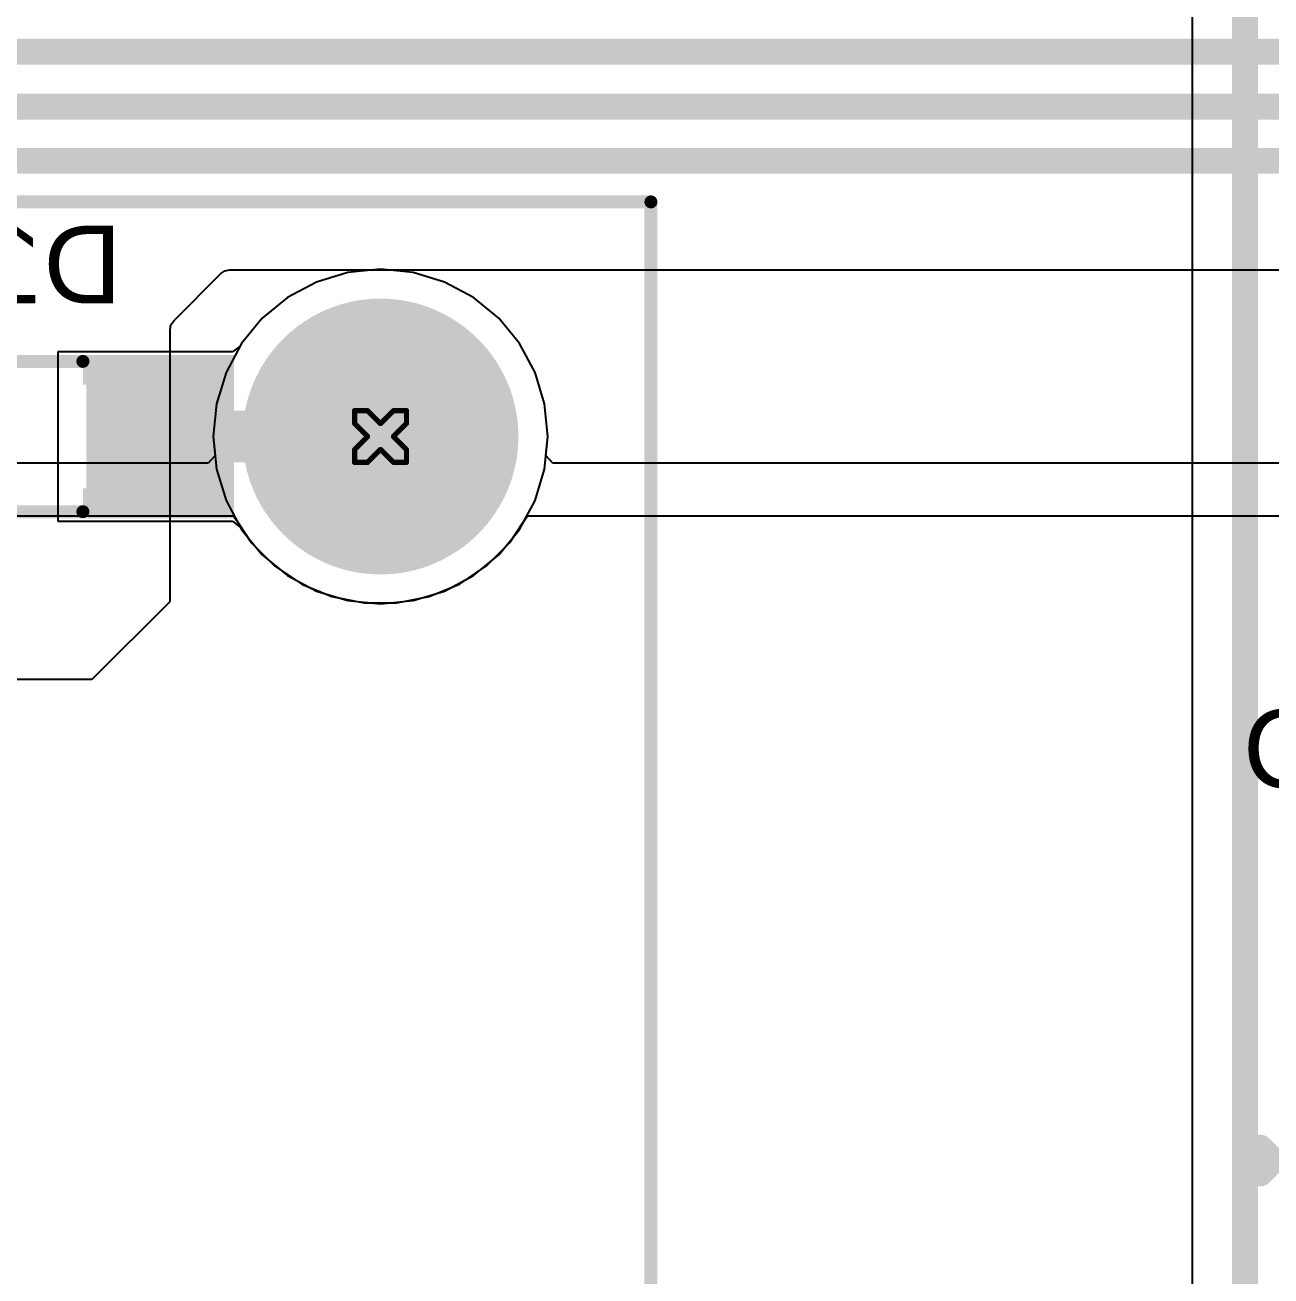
# Model space of a CAD drawing. Header units: inches. Extents: x 0 to 198, y 0 to 199.
# Drawn here: x 3.6201 to 4.1008, y 1.2497 to 1.7324 of the extents above; entities that cross this region are included whole.
import ezdxf

# ---------------------------------------------------------------- set-up
doc = ezdxf.new("R2010")
doc.units = ezdxf.units.IN
doc.header["$MEASUREMENT"] = 0
for name, color, linetype in [('Bottom Layer', 5, 'Continuous'), ('Bottom Overlay', 54, 'Continuous'), ('Bottom Paste', 16, 'Continuous'), ('Bottom Solder', 6, 'Continuous'), ('Drill Drawing', 1, 'Continuous'), ('Layer 1', 16, 'Continuous'), ('Layer 2', 76, 'Continuous'), ('Multi-Layer', 9, 'Continuous'), ('Pad Holes', 156, 'Continuous'), ('Top Layer', 1, 'Continuous'), ('Top Overlay', 2, 'Continuous'), ('Top Paste', 8, 'Continuous'), ('Top Solder', 216, 'Continuous')]:
    doc.layers.add(name, color=color, linetype=linetype)
doc.styles.add('Arial', font='', dxfattribs={"height": 0.2})
doc.styles.get('Arial').set_extended_font_data('Arial')

# ---------------------------------------------------------------- blocks, each defined once
blk = doc.blocks.new('TS_1002S_12026C_21')
at = {"layer": 'Top Layer'}
for points in [[(-0.22441, 0.11811), (-0.13385, 0.11811), (-0.13385, 0.05906), (-0.22441, 0.05906)], [(0.13385, 0.1181), (0.22441, 0.1181), (0.22441, 0.05905), (0.13385, 0.05905)], [(-0.22441, -0.05906), (-0.13385, -0.05906), (-0.13385, -0.11811), (-0.22441, -0.11811)], [(0.13385, -0.05906), (0.22441, -0.05906), (0.22441, -0.11811), (0.13385, -0.11811)]]:
    blk.add_hatch(color=1, dxfattribs=at).paths.add_polyline_path(points)
at = {"layer": 'Top Paste'}
for points in [[(-0.22441, 0.11811), (-0.13385, 0.11811), (-0.13385, 0.05906), (-0.22441, 0.05906)], [(0.13385, 0.1181), (0.22441, 0.1181), (0.22441, 0.05905), (0.13385, 0.05905)], [(-0.22441, -0.05906), (-0.13385, -0.05906), (-0.13385, -0.11811), (-0.22441, -0.11811)], [(0.13385, -0.05906), (0.22441, -0.05906), (0.22441, -0.11811), (0.13385, -0.11811)]]:
    blk.add_hatch(color=8, dxfattribs=at).paths.add_polyline_path(points)
at = {"layer": 'Top Solder'}
for points in [[(-0.22841, 0.12211), (-0.12985, 0.12211), (-0.12985, 0.05506), (-0.22841, 0.05506)], [(0.12985, 0.1221), (0.22841, 0.1221), (0.22841, 0.05505), (0.12985, 0.05505)], [(-0.22841, -0.05506), (-0.12985, -0.05506), (-0.12985, -0.12211), (-0.22841, -0.12211)], [(0.12985, -0.05506), (0.22841, -0.05506), (0.22841, -0.12211), (0.12985, -0.12211)]]:
    blk.add_hatch(color=216, dxfattribs=at).paths.add_polyline_path(points)
at = {"layer": 'Top Overlay'}
for points in [[(-0.11811, 0.1181, 0.005, 0.005, 0), (0.11811, 0.1181, 0.005, 0.005, 0)], [(-0.11811, -0.11812, 0.005, 0.005, 0), (-0.11811, 0.1181, 0.005, 0.005, 0)], [(0.11811, -0.11812, 0.005, 0.005, 0), (0.11811, 0.1181, 0.005, 0.005, 0)], [(-0.24, 0.094, 0.01, 0.01, 0), (-0.235, 0.089, 0.01, 0.01, 0)], [(-0.24, 0.084, 0.01, 0.01, 0), (-0.24, 0.094, 0.01, 0.01, 0)], [(-0.24, 0.084, 0.01, 0.01, 0), (-0.235, 0.089, 0.01, 0.01, 0)], [(-0.11811, -0.11812, 0.005, 0.005, 0), (0.11811, -0.11812, 0.005, 0.005, 0)]]:
    blk.add_lwpolyline(points, format="xyseb", dxfattribs=at)
for points in [[(-0.11936, 0.1181, 0.0025, 0.0025, 1), (-0.11686, 0.1181, 0.0025, 0.0025, 1)], [(-0.11936, 0.1181, 0.0025, 0.0025, 1), (-0.11686, 0.1181, 0.0025, 0.0025, 1)], [(0.11686, 0.1181, 0.0025, 0.0025, 1), (0.11936, 0.1181, 0.0025, 0.0025, 1)], [(0.11686, 0.1181, 0.0025, 0.0025, 1), (0.11936, 0.1181, 0.0025, 0.0025, 1)], [(-0.05992, 0.07994, 0.005, 0.005, 1), (-0.09992, 0.07994, 0.005, 0.005, 1)], [(0.1, 0.07999, 0.005, 0.005, 1), (0.06, 0.07999, 0.005, 0.005, 1)], [(-0.2425, 0.094, 0.005, 0.005, 1), (-0.2375, 0.094, 0.005, 0.005, 1)], [(-0.2425, 0.094, 0.005, 0.005, 1), (-0.2375, 0.094, 0.005, 0.005, 1)], [(-0.2375, 0.089, 0.005, 0.005, 1), (-0.2325, 0.089, 0.005, 0.005, 1)], [(-0.2375, 0.089, 0.005, 0.005, 1), (-0.2325, 0.089, 0.005, 0.005, 1)], [(-0.2425, 0.084, 0.005, 0.005, 1), (-0.2375, 0.084, 0.005, 0.005, 1)], [(-0.2425, 0.084, 0.005, 0.005, 1), (-0.2375, 0.084, 0.005, 0.005, 1)], [(-0.10117, 0.07994, 0.0025, 0.0025, 1), (-0.09867, 0.07994, 0.0025, 0.0025, 1)], [(-0.06117, 0.07994, 0.0025, 0.0025, 1), (-0.05867, 0.07994, 0.0025, 0.0025, 1)], [(0.05875, 0.07999, 0.0025, 0.0025, 1), (0.06125, 0.07999, 0.0025, 0.0025, 1)], [(0.09875, 0.07999, 0.0025, 0.0025, 1), (0.10125, 0.07999, 0.0025, 0.0025, 1)], [(0.06021, 0, 0.005, 0.005, 1), (-0.06021, 0, 0.005, 0.005, 1)], [(-0.06146, 0, 0.0025, 0.0025, 1), (-0.05896, 0, 0.0025, 0.0025, 1)], [(0.05896, 0, 0.0025, 0.0025, 1), (0.06146, 0, 0.0025, 0.0025, 1)], [(-0.06, -0.08001, 0.005, 0.005, 1), (-0.1, -0.08001, 0.005, 0.005, 1)], [(0.1, -0.08001, 0.005, 0.005, 1), (0.06, -0.08001, 0.005, 0.005, 1)], [(-0.10125, -0.08001, 0.0025, 0.0025, 1), (-0.09875, -0.08001, 0.0025, 0.0025, 1)], [(-0.06125, -0.08001, 0.0025, 0.0025, 1), (-0.05875, -0.08001, 0.0025, 0.0025, 1)], [(0.05875, -0.08001, 0.0025, 0.0025, 1), (0.06125, -0.08001, 0.0025, 0.0025, 1)], [(0.09875, -0.08001, 0.0025, 0.0025, 1), (0.10125, -0.08001, 0.0025, 0.0025, 1)], [(-0.11936, -0.11812, 0.0025, 0.0025, 1), (-0.11686, -0.11812, 0.0025, 0.0025, 1)], [(-0.11936, -0.11812, 0.0025, 0.0025, 1), (-0.11686, -0.11812, 0.0025, 0.0025, 1)], [(0.11686, -0.11812, 0.0025, 0.0025, 1), (0.11936, -0.11812, 0.0025, 0.0025, 1)], [(0.11686, -0.11812, 0.0025, 0.0025, 1), (0.11936, -0.11812, 0.0025, 0.0025, 1)]]:
    blk.add_lwpolyline(points, format="xyseb", close=True, dxfattribs=at)
blk = doc.blocks.new('G5RL_1A_E_HR_DC5_214')
at = {"layer": 'Bottom Layer'}
h = blk.add_hatch(color=5, dxfattribs=at)
edge = h.paths.add_edge_path()
edge.add_arc((-0.49215, 0.14765), 0.04921, 0, 360)
at = {"layer": 'Bottom Solder'}
h = blk.add_hatch(color=6, dxfattribs=at)
edge = h.paths.add_edge_path()
edge.add_arc((-0.49215, 0.14765), 0.05321, 0, 360)
at = {"layer": 'Layer 1'}
h = blk.add_hatch(color=16, dxfattribs=at)
edge = h.paths.add_edge_path()
edge.add_arc((-0.49215, 0.14765), 0.04921, 0, 360)
at = {"layer": 'Layer 2'}
h = blk.add_hatch(color=76, dxfattribs=at)
edge = h.paths.add_edge_path()
edge.add_arc((-0.49215, 0.14765), 0.04921, 0, 360)
at = {"layer": 'Multi-Layer'}
h = blk.add_hatch(color=9, dxfattribs=at)
edge = h.paths.add_edge_path()
edge.add_arc((-0.49215, 0.14765), 0.04921, 0, 360)
at = {"layer": 'Pad Holes'}
h = blk.add_hatch(color=7, dxfattribs=at)
edge = h.paths.add_edge_path()
edge.add_arc((-0.49215, 0.14765), 0.02953, 0, 360)
at = {"layer": 'Top Layer'}
h = blk.add_hatch(color=1, dxfattribs=at)
edge = h.paths.add_edge_path()
edge.add_arc((-0.49215, 0.14765), 0.04921, 0, 360)
at = {"layer": 'Top Solder'}
h = blk.add_hatch(color=216, dxfattribs=at)
edge = h.paths.add_edge_path()
edge.add_arc((-0.49215, 0.14765), 0.05321, 0, 360)
at = {"layer": 'Top Overlay'}
for points in [[(0.55905, 0.25199, 0.005, 0.005, 0), (-0.58268, 0.25199, 0.005, 0.005, 0)], [(-0.58268, -0.24801, 0.005, 0.005, 0), (-0.58268, 0.25199, 0.005, 0.005, 0)], [(0.55905, 0.25199, 0.005, 0.005, 0), (-0.58268, 0.25199, 0.005, 0.005, 0)], [(-0.58268, -0.24801, 0.005, 0.005, 0), (-0.58268, 0.25199, 0.005, 0.005, 0)]]:
    blk.add_lwpolyline(points, format="xyseb", dxfattribs=at)
blk.add_lwpolyline([(-0.58393, 0.25199, 0.0025, 0.0025, 1), (-0.58143, 0.25199, 0.0025, 0.0025, 1)], format="xyseb", close=True, dxfattribs=at)
blk.add_lwpolyline([(-0.58393, 0.25199, 0.0025, 0.0025, 1), (-0.58143, 0.25199, 0.0025, 0.0025, 1)], format="xyseb", close=True, dxfattribs=at)
blk.add_lwpolyline([(-0.58393, 0.25199, 0.0025, 0.0025, 1), (-0.58143, 0.25199, 0.0025, 0.0025, 1)], format="xyseb", close=True, dxfattribs=at)
blk.add_lwpolyline([(-0.58393, 0.25199, 0.0025, 0.0025, 1), (-0.58143, 0.25199, 0.0025, 0.0025, 1)], format="xyseb", close=True, dxfattribs=at)
blk = doc.blocks.new('SOD_123_B_287')
at = {"layer": 'Bottom Layer'}
for points in [[(-0.08071, -0.01772), (-0.08071, 0.01772), (-0.04331, 0.01772), (-0.04331, -0.01772)], [(0.04331, -0.01772), (0.04331, 0.01772), (0.08071, 0.01772), (0.08071, -0.01772)]]:
    blk.add_hatch(color=5, dxfattribs=at).paths.add_polyline_path(points)
at = {"layer": 'Bottom Overlay'}
for points in [[(0.038, 0.02), (0.09634, 0.02), (0.09634, 0.0315), (0.038, 0.0315)], [(0.08345, -0.031), (0.09634, -0.031), (0.09634, 0.031), (0.08345, 0.031)], [(0.038, -0.0315), (0.09634, -0.0315), (0.09634, -0.02), (0.038, -0.02)]]:
    blk.add_hatch(color=54, dxfattribs=at).paths.add_polyline_path(points)
at = {"layer": 'Bottom Paste'}
for points in [[(-0.08071, -0.01772), (-0.08071, 0.01772), (-0.04331, 0.01772), (-0.04331, -0.01772)], [(0.04331, -0.01772), (0.04331, 0.01772), (0.08071, 0.01772), (0.08071, -0.01772)]]:
    blk.add_hatch(color=16, dxfattribs=at).paths.add_polyline_path(points)
at = {"layer": 'Bottom Solder'}
for points in [[(-0.08471, -0.02172), (-0.08471, 0.02172), (-0.03931, 0.02172), (-0.03931, -0.02172)], [(0.03931, -0.02172), (0.03931, 0.02172), (0.08471, 0.02172), (0.08471, -0.02172)]]:
    blk.add_hatch(color=6, dxfattribs=at).paths.add_polyline_path(points)
at = {"layer": 'Bottom Overlay'}
for points in [[(-0.054, 0.023, 0.005, 0.005, 0), (-0.054, 0.029, 0.005, 0.005, 0)], [(-0.054, 0.029, 0.005, 0.005, 0), (0.038, 0.029, 0.005, 0.005, 0)], [(-0.054, -0.029, 0.005, 0.005, 0), (-0.054, -0.023, 0.005, 0.005, 0)], [(-0.054, -0.029, 0.005, 0.005, 0), (0.038, -0.029, 0.005, 0.005, 0)]]:
    blk.add_lwpolyline(points, format="xyseb", dxfattribs=at)
for points in [[(-0.05525, 0.029, 0.0025, 0.0025, 1), (-0.05275, 0.029, 0.0025, 0.0025, 1)], [(-0.05525, 0.029, 0.0025, 0.0025, 1), (-0.05275, 0.029, 0.0025, 0.0025, 1)], [(0.03675, 0.029, 0.0025, 0.0025, 1), (0.03925, 0.029, 0.0025, 0.0025, 1)], [(-0.05525, 0.023, 0.0025, 0.0025, 1), (-0.05275, 0.023, 0.0025, 0.0025, 1)], [(-0.05525, -0.023, 0.0025, 0.0025, 1), (-0.05275, -0.023, 0.0025, 0.0025, 1)], [(-0.05525, -0.029, 0.0025, 0.0025, 1), (-0.05275, -0.029, 0.0025, 0.0025, 1)], [(-0.05525, -0.029, 0.0025, 0.0025, 1), (-0.05275, -0.029, 0.0025, 0.0025, 1)], [(0.03675, -0.029, 0.0025, 0.0025, 1), (0.03925, -0.029, 0.0025, 0.0025, 1)]]:
    blk.add_lwpolyline(points, format="xyseb", close=True, dxfattribs=at)

msp = doc.modelspace()

# ---------------------------------------------------------------- linework, layer by layer
at = {"layer": 'Bottom Layer'}
for p, q in [((4.07045, 2.06211), (4.07045, 1.24289)), ((3.74465, 1.63691), (3.73254, 1.63324)), ((3.75723, 1.63815), (3.74465, 1.63691)), ((3.76982, 1.63691), (3.75723, 1.63815)), ((3.78193, 1.63324), (3.76982, 1.63691)), ((3.73254, 1.63324), (3.72139, 1.62728)), ((3.79308, 1.62728), (3.78193, 1.63324)), ((3.72139, 1.62728), (3.71161, 1.61925)), ((3.80286, 1.61925), (3.79308, 1.62728)), ((3.71161, 1.61925), (3.70358, 1.60947)), ((3.81088, 1.60947), (3.80286, 1.61925)), ((3.70308, 1.60853), (3.7001, 1.60634)), ((3.70358, 1.60947), (3.70308, 1.60853)), ((3.81685, 1.59832), (3.81088, 1.60947)), ((3.7001, 1.60634), (3.6327, 1.60634)), ((3.6327, 1.60634), (3.6327, 1.54091)), ((3.7001, 1.60634), (3.7001, 1.60634)), ((3.7001, 1.60634), (3.7001, 1.60634)), ((3.82052, 1.58621), (3.81685, 1.59832)), ((3.82176, 1.57363), (3.82052, 1.58621)), ((3.82052, 1.56104), (3.82176, 1.57363)), ((3.81685, 1.54893), (3.82052, 1.56104)), ((3.81088, 1.53778), (3.81685, 1.54893)), ((3.6327, 1.54091), (3.7001, 1.54091)), ((3.7001, 1.54091), (3.7001, 1.54091)), ((3.7001, 1.54091), (3.7001, 1.54091)), ((3.7001, 1.54091), (3.70309, 1.53871)), ((3.70309, 1.53871), (3.70358, 1.53778)), ((3.70358, 1.53778), (3.71161, 1.528)), ((3.80286, 1.528), (3.81088, 1.53778)), ((3.71161, 1.528), (3.72139, 1.51998)), ((3.79308, 1.51998), (3.80286, 1.528)), ((3.72139, 1.51998), (3.73254, 1.51401)), ((3.78193, 1.51401), (3.79308, 1.51998)), ((3.73254, 1.51401), (3.74465, 1.51034)), ((3.76982, 1.51034), (3.78193, 1.51401)), ((3.74465, 1.51034), (3.75723, 1.5091)), ((3.75723, 1.5091), (3.76982, 1.51034))]:
    msp.add_line(p, q, dxfattribs=at)
for points in [[(4.09084, 1.24289, 0.01, 0.01, 0), (4.09084, 2.18214, 0.01, 0.01, 0)], [(3.6664, 1.57362, 0.02, 0.02, 0), (3.75723, 1.57362, 0.02, 0.02, 0)], [(3.75723, 1.57362, 0.02, 0.02, 0), (3.75723, 1.57363, 0.02, 0.02, 0)]]:
    msp.add_lwpolyline(points, format="xyseb", dxfattribs=at)
for points in [[(3.6614, 1.57362, 0.01, 0.01, 1), (3.6714, 1.57362, 0.01, 0.01, 1)], [(3.75223, 1.57363, 0.01, 0.01, 1), (3.76223, 1.57363, 0.01, 0.01, 1)], [(3.75223, 1.57362, 0.01, 0.01, 1), (3.76223, 1.57362, 0.01, 0.01, 1)], [(3.75223, 1.57362, 0.01, 0.01, 1), (3.76223, 1.57362, 0.01, 0.01, 1)]]:
    msp.add_lwpolyline(points, format="xyseb", close=True, dxfattribs=at)
at = {"layer": 'Drill Drawing'}
for points in [[(3.74723, 1.57863, 0.002, 0.002, 0), (3.74723, 1.58363, 0.002, 0.002, 0)], [(3.74723, 1.58363, 0.002, 0.002, 0), (3.75223, 1.58363, 0.002, 0.002, 0)], [(3.75223, 1.58363, 0.002, 0.002, 0), (3.75723, 1.57863, 0.002, 0.002, 0)], [(3.75723, 1.57863, 0.002, 0.002, 0), (3.76223, 1.58363, 0.002, 0.002, 0)], [(3.76223, 1.58363, 0.002, 0.002, 0), (3.76723, 1.58363, 0.002, 0.002, 0)], [(3.76723, 1.57863, 0.002, 0.002, 0), (3.76723, 1.58363, 0.002, 0.002, 0)], [(3.74723, 1.57863, 0.002, 0.002, 0), (3.75223, 1.57363, 0.002, 0.002, 0)], [(3.76223, 1.57363, 0.002, 0.002, 0), (3.76723, 1.57863, 0.002, 0.002, 0)], [(3.74723, 1.56863, 0.002, 0.002, 0), (3.75223, 1.57363, 0.002, 0.002, 0)], [(3.76223, 1.57363, 0.002, 0.002, 0), (3.76723, 1.56863, 0.002, 0.002, 0)], [(3.74723, 1.56363, 0.002, 0.002, 0), (3.74723, 1.56863, 0.002, 0.002, 0)], [(3.75223, 1.56363, 0.002, 0.002, 0), (3.75723, 1.56863, 0.002, 0.002, 0)], [(3.75723, 1.56863, 0.002, 0.002, 0), (3.76223, 1.56363, 0.002, 0.002, 0)], [(3.76723, 1.56363, 0.002, 0.002, 0), (3.76723, 1.56863, 0.002, 0.002, 0)], [(3.74723, 1.56363, 0.002, 0.002, 0), (3.75223, 1.56363, 0.002, 0.002, 0)], [(3.76223, 1.56363, 0.002, 0.002, 0), (3.76723, 1.56363, 0.002, 0.002, 0)]]:
    msp.add_lwpolyline(points, format="xyseb", dxfattribs=at)
for points in [[(3.74673, 1.58363, 0.001, 0.001, 1), (3.74773, 1.58363, 0.001, 0.001, 1)], [(3.74673, 1.58363, 0.001, 0.001, 1), (3.74773, 1.58363, 0.001, 0.001, 1)], [(3.75173, 1.58363, 0.001, 0.001, 1), (3.75273, 1.58363, 0.001, 0.001, 1)], [(3.75173, 1.58363, 0.001, 0.001, 1), (3.75273, 1.58363, 0.001, 0.001, 1)], [(3.76173, 1.58363, 0.001, 0.001, 1), (3.76273, 1.58363, 0.001, 0.001, 1)], [(3.76173, 1.58363, 0.001, 0.001, 1), (3.76273, 1.58363, 0.001, 0.001, 1)], [(3.76673, 1.58363, 0.001, 0.001, 1), (3.76773, 1.58363, 0.001, 0.001, 1)], [(3.76673, 1.58363, 0.001, 0.001, 1), (3.76773, 1.58363, 0.001, 0.001, 1)], [(3.74673, 1.57863, 0.001, 0.001, 1), (3.74773, 1.57863, 0.001, 0.001, 1)], [(3.74673, 1.57863, 0.001, 0.001, 1), (3.74773, 1.57863, 0.001, 0.001, 1)], [(3.75673, 1.57863, 0.001, 0.001, 1), (3.75773, 1.57863, 0.001, 0.001, 1)], [(3.75673, 1.57863, 0.001, 0.001, 1), (3.75773, 1.57863, 0.001, 0.001, 1)], [(3.76673, 1.57863, 0.001, 0.001, 1), (3.76773, 1.57863, 0.001, 0.001, 1)], [(3.76673, 1.57863, 0.001, 0.001, 1), (3.76773, 1.57863, 0.001, 0.001, 1)], [(3.75173, 1.57363, 0.001, 0.001, 1), (3.75273, 1.57363, 0.001, 0.001, 1)], [(3.75173, 1.57363, 0.001, 0.001, 1), (3.75273, 1.57363, 0.001, 0.001, 1)], [(3.76173, 1.57363, 0.001, 0.001, 1), (3.76273, 1.57363, 0.001, 0.001, 1)], [(3.76173, 1.57363, 0.001, 0.001, 1), (3.76273, 1.57363, 0.001, 0.001, 1)], [(3.74673, 1.56863, 0.001, 0.001, 1), (3.74773, 1.56863, 0.001, 0.001, 1)], [(3.74673, 1.56863, 0.001, 0.001, 1), (3.74773, 1.56863, 0.001, 0.001, 1)], [(3.75673, 1.56863, 0.001, 0.001, 1), (3.75773, 1.56863, 0.001, 0.001, 1)], [(3.75673, 1.56863, 0.001, 0.001, 1), (3.75773, 1.56863, 0.001, 0.001, 1)], [(3.76673, 1.56863, 0.001, 0.001, 1), (3.76773, 1.56863, 0.001, 0.001, 1)], [(3.76673, 1.56863, 0.001, 0.001, 1), (3.76773, 1.56863, 0.001, 0.001, 1)], [(3.74673, 1.56363, 0.001, 0.001, 1), (3.74773, 1.56363, 0.001, 0.001, 1)], [(3.74673, 1.56363, 0.001, 0.001, 1), (3.74773, 1.56363, 0.001, 0.001, 1)], [(3.75173, 1.56363, 0.001, 0.001, 1), (3.75273, 1.56363, 0.001, 0.001, 1)], [(3.75173, 1.56363, 0.001, 0.001, 1), (3.75273, 1.56363, 0.001, 0.001, 1)], [(3.76173, 1.56363, 0.001, 0.001, 1), (3.76273, 1.56363, 0.001, 0.001, 1)], [(3.76173, 1.56363, 0.001, 0.001, 1), (3.76273, 1.56363, 0.001, 0.001, 1)], [(3.76673, 1.56363, 0.001, 0.001, 1), (3.76773, 1.56363, 0.001, 0.001, 1)], [(3.76673, 1.56363, 0.001, 0.001, 1), (3.76773, 1.56363, 0.001, 0.001, 1)]]:
    msp.add_lwpolyline(points, format="xyseb", close=True, dxfattribs=at)
at = {"layer": 'Layer 1'}
for p, q in [((3.74465, 1.63691), (3.73254, 1.63324)), ((3.75723, 1.63815), (3.74465, 1.63691)), ((3.76982, 1.63691), (3.75723, 1.63815)), ((3.78193, 1.63324), (3.76982, 1.63691)), ((3.73254, 1.63324), (3.72139, 1.62728)), ((3.79308, 1.62728), (3.78193, 1.63324)), ((3.72139, 1.62728), (3.71161, 1.61925)), ((3.80286, 1.61925), (3.79308, 1.62728)), ((3.71161, 1.61925), (3.70358, 1.60947)), ((3.81088, 1.60947), (3.80286, 1.61925)), ((3.70358, 1.60947), (3.69762, 1.59832)), ((3.81685, 1.59832), (3.81088, 1.60947)), ((3.69762, 1.59832), (3.69395, 1.58621)), ((3.82052, 1.58621), (3.81685, 1.59832)), ((3.69395, 1.58621), (3.69271, 1.57363)), ((3.82176, 1.57363), (3.82052, 1.58621)), ((3.69271, 1.57363), (3.69395, 1.56104)), ((3.82052, 1.56104), (3.82176, 1.57363)), ((3.69395, 1.56104), (3.69762, 1.54893)), ((3.81685, 1.54893), (3.82052, 1.56104)), ((3.69762, 1.54893), (3.70358, 1.53778)), ((3.81088, 1.53778), (3.81685, 1.54893)), ((3.70358, 1.53778), (3.71161, 1.528)), ((3.80286, 1.528), (3.81088, 1.53778)), ((3.71161, 1.528), (3.72139, 1.51998)), ((3.79308, 1.51998), (3.80286, 1.528)), ((3.72139, 1.51998), (3.73254, 1.51401)), ((3.78193, 1.51401), (3.79308, 1.51998)), ((3.73254, 1.51401), (3.74465, 1.51034)), ((3.76982, 1.51034), (3.78193, 1.51401)), ((3.74465, 1.51034), (3.75723, 1.5091)), ((3.75723, 1.5091), (3.76982, 1.51034))]:
    msp.add_line(p, q, dxfattribs=at)
at = {"layer": 'Layer 2'}
for p, q in [((3.74465, 1.63691), (3.73254, 1.63324)), ((3.75723, 1.63815), (3.74465, 1.63691)), ((3.76982, 1.63691), (3.75723, 1.63815)), ((3.78193, 1.63324), (3.76982, 1.63691)), ((3.73254, 1.63324), (3.72139, 1.62728)), ((3.79308, 1.62728), (3.78193, 1.63324)), ((3.72139, 1.62728), (3.71161, 1.61925)), ((3.80286, 1.61925), (3.79308, 1.62728)), ((3.71161, 1.61925), (3.70358, 1.60947)), ((3.81088, 1.60947), (3.80286, 1.61925)), ((3.70358, 1.60947), (3.69762, 1.59832)), ((3.81685, 1.59832), (3.81088, 1.60947)), ((3.69762, 1.59832), (3.69395, 1.58621)), ((3.82052, 1.58621), (3.81685, 1.59832)), ((3.69395, 1.58621), (3.69271, 1.57363)), ((3.82176, 1.57363), (3.82052, 1.58621)), ((3.69271, 1.57363), (3.69343, 1.56636)), ((3.82104, 1.56636), (3.82176, 1.57363)), ((3.69343, 1.56636), (3.69074, 1.5634)), ((3.82373, 1.5634), (3.82104, 1.56636)), ((3.69074, 1.5634), (3.52615, 1.5634)), ((4.25451, 1.5634), (3.82373, 1.5634)), ((3.52615, 1.54301), (3.70046, 1.54301)), ((3.70046, 1.54301), (3.70736, 1.53269)), ((3.80711, 1.53269), (3.814, 1.54301)), ((3.814, 1.54301), (4.25451, 1.54301)), ((3.70736, 1.53269), (3.7163, 1.52375)), ((3.79817, 1.52375), (3.80711, 1.53269)), ((3.7163, 1.52375), (3.72682, 1.51672)), ((3.78765, 1.51672), (3.79817, 1.52375)), ((3.72682, 1.51672), (3.7385, 1.51188)), ((3.77596, 1.51188), (3.78765, 1.51672)), ((3.7385, 1.51188), (3.75091, 1.50941)), ((3.76356, 1.50941), (3.77596, 1.51188)), ((3.75091, 1.50941), (3.76356, 1.50941))]:
    msp.add_line(p, q, dxfattribs=at)
at = {"layer": 'Top Layer'}
for p, q in [((3.67742, 1.61828), (3.69564, 1.6365)), ((3.69564, 1.6365), (3.69722, 1.63755)), ((3.69722, 1.63755), (3.69907, 1.63792)), ((3.69907, 1.63792), (4.16832, 1.63792)), ((3.67637, 1.61671), (3.67742, 1.61828)), ((3.676, 1.61485), (3.67637, 1.61671)), ((3.676, 1.51), (3.676, 1.61485)), ((3.646, 1.48), (3.676, 1.51)), ((3.25188, 1.48), (3.646, 1.48))]:
    msp.add_line(p, q, dxfattribs=at)
for points in [[(3.61183, 1.72216, 0.01, 0.01, 0), (4.52295, 1.72216, 0.01, 0.01, 0)], [(3.5855, 1.70087, 0.01, 0.01, 0), (4.53519, 1.70087, 0.01, 0.01, 0)], [(3.57051, 1.68, 0.01, 0.01, 0), (4.54849, 1.68, 0.01, 0.01, 0)]]:
    msp.add_lwpolyline(points, format="xyseb", dxfattribs=at)

# ---------------------------------------------------------------- block references
at = {"rotation": 270}
msp.add_blockref('G5RL_1A_E_HR_DC5_214', (3.60958, 1.08147), dxfattribs=at)
for name, p in [('SOD_123_B_287', (3.60439, 1.57362)), ('TS_1002S_12026C_21', (4.33658, 1.20526))]:
    msp.add_blockref(name, p)

# ---------------------------------------------------------------- texts
at = {"layer": 'Bottom Overlay', "style": 'Arial', "text_generation_flag": 2}
msp.add_text('D12', height=0.03, rotation=360, dxfattribs=at).set_placement((3.65749, 1.625))
at = {"layer": 'Top Overlay', "style": 'Arial'}
msp.add_text('C30', height=0.03, dxfattribs=at).set_placement((4.09001, 1.43821))

doc.saveas('drawing.dxf')
